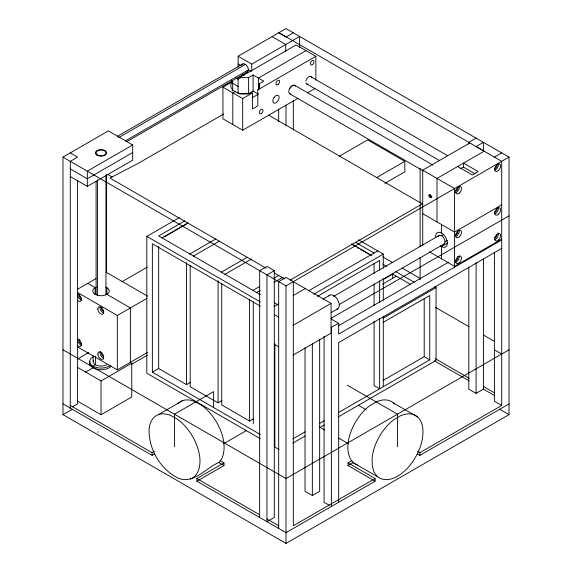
<?xml version="1.0" encoding="UTF-8"?>
<svg xmlns="http://www.w3.org/2000/svg" width="572" height="572" viewBox="0 0 572 572"><rect width="100%" height="100%" fill="white"/><g stroke="black" fill="none" stroke-linecap="round" stroke-linejoin="round"><path stroke-width="0.86" d="M232.811 124.524L232.811 92.871L235.006 91.606M232.675 90.469L232.675 81.553L222.937 87.173L222.937 118.826L242.685 130.23L242.685 98.57L252.416 92.95L252.416 109.002L257.822 105.884L257.822 89.833L259.245 87.852L259.738 85.693L259.295 83.748L263.763 81.167L253.074 75.004L248.613 77.585L241.498 77.613L238.081 78.428L238.081 93.594M315.851 80.066L315.851 56.328L296.11 44.923L238.081 78.428M431.395 195.803C431.989 197.983 428.936 195.717 430.394 194.916M232.675 81.553L231.252 83.526A14.486 8.365 0 0 0 248.999 93.772L252.416 92.95M190.447 479.086C199.049 475.575 200.686 465.193 199.75 456.971A36.143 20.864 60 0 0 177.313 419.133L170.642 415.436A36.143 20.864 60 0 0 149.092 428.907C148.427 448.934 160.26 469.362 178.335 478.221C193.686 484.398 206.013 467.846 219.233 462.248C223.895 456.985 224.51 449.735 223.909 443.021A36.143 20.864 60 0 0 201.473 405.183L194.802 401.487A36.143 20.864 60 0 0 178.064 403.51M238.124 67.332L238.124 56.242L286 28.6L509.023 157.107L509.023 414.636L286 543.4L62.977 414.636L62.977 157.107L108.344 130.916L132.675 144.966L132.675 160.174L87.309 186.365L70.292 176.541M293.314 32.826L286 37.051L278.686 32.568L501.708 161.333L501.708 405.448L419.898 452.681L417.574 451.344M117.603 136.2L242.764 63.942M118.733 137.573L245.438 64.421M238.124 56.242L251.766 64.121L299.642 36.479L299.642 47.533M125.54 140.798L248.384 69.87L251.087 71.436M126.891 141.591L247.419 72.008M132.675 144.966L87.309 171.157L87.309 186.365M305.977 50.629L258.422 78.085L258.422 89.282M132.675 152.567L87.309 178.764L70.292 168.94M239.79 94.073L245.245 93.379L248.613 93.636L253.074 91.055L258.422 94.137L252.316 97.662M257.822 89.833L315.851 56.328M223.616 114.064L137.387 163.849L109.924 178.042L266.037 268.175M242.685 130.23L298.076 98.248M307.35 92.893L315.079 88.431M260.303 438.717L146.818 373.194L146.818 236.386L179.308 217.625M184.777 220.878L158.666 235.95L260.353 294.659M161.733 238.002L187.845 222.923M164.042 237.073L172.487 232.196M174.024 231.31L179.401 228.199M180.938 227.313L186.315 224.21M77.821 289.11L96.075 278.571M121.786 281.832L147.226 267.138M339.303 156.249L367.66 139.875L404.833 161.333L404.833 171.829L384.906 183.333M189.611 254.097L215.723 239.017M193.272 256.206L219.383 241.134M77.849 292.671L117.317 315.465L146.818 298.434M376.476 177.706L404.833 161.333M221.149 272.301L247.261 257.228M77.206 359.209L88.731 352.559M224.81 274.417L251.687 258.894M476.097 138.124L468.783 142.321L468.783 144.101M422.715 245.317L422.715 170.17L469.862 142.943M483.419 142.321L476.097 146.575L484.148 151.194L437.001 178.414L437.001 221.929M85.657 372.072L92.971 367.853L92.971 366.159L95.445 364.736L95.445 356.263M274.295 270.663L266.974 274.889L266.974 521.685L274.295 517.46L274.295 270.663L266.974 266.438L259.659 270.663L259.659 517.46M460.574 168.661L463.499 166.967M252.688 290.512L259.602 286.522M274.188 278.092L278.8 275.432M77.849 347.118L117.317 369.905L147.462 352.445M77.606 367.431L101.022 380.945L131.753 363.206L131.753 396.997L101.022 414.743L77.606 401.222M131.267 364.478L147.476 355.126M256.349 292.621L260.188 290.404M274.009 282.425L283.226 277.105M494.394 157.107L501.708 152.881M428.936 195.653A1.552 0.894 60 0 1 430.58 195.502A1.552 0.894 60 0 1 430.58 197.697A1.552 0.894 60 0 1 428.936 195.653L430.03 195.438M431.131 196.918L431.86 196.496M289.968 280.237L422.265 203.861M72.487 406.864L77.606 403.911L77.606 180.43M62.977 414.636L72.236 409.287M62.977 157.107L286 285.871L509.023 157.107M260.21 306.077L152.359 243.815L152.359 372.179L158.666 368.54L186.543 384.634L190.383 382.418M274.117 306.556L278.686 303.918M293.143 295.574L305.319 288.545M308.801 290.705L377.734 250.908M313.663 294.301L383.283 254.104L383.283 268.325M317.417 296.36L379.629 260.446L379.629 270.249M323.166 299.006L329.765 295.195M333.555 296.418L439.039 235.521M441.505 235.764L443.822 234.427M501.708 204.847L454.561 232.068L422.715 213.685M293.021 325.382L331.074 303.417L331.074 333.154L293.021 355.119M444.987 241.799L447.304 240.462M339.253 304.511L443.965 244.058M382.761 279.794L392.664 274.074L410.639 284.456M447.461 243.107L441.505 246.546L441.505 258.801M331.052 312.662L337.652 308.851M382.611 284.105L396.324 276.19M158.523 414.571L182.683 400.622M331.074 318.282L509.023 215.88M331.074 327.398L338.681 323.344L338.681 334.084L501.708 239.961M338.317 325.847L448.805 262.055M190.197 265.515L190.197 386.743L218.082 402.838L221.922 400.622M501.708 239.117L454.561 266.337L429.479 251.859M501.708 248.412L338.681 342.535L338.681 502.252M383.283 318.089L436.05 287.623L436.05 360.453L338.188 416.952M70.292 405.448L152.102 452.681L154.426 451.344M62.977 403.911L152.102 455.362L154.426 454.025M383.283 322.315L429.751 295.488L429.751 359.867L338.152 412.748M221.736 283.719L221.736 404.955L249.614 421.049L253.453 418.833M223.416 443.829L246.425 430.552M196.868 478.528L223.959 462.891L223.959 465.572L196.868 481.209L196.868 478.528L259.659 514.779M383.068 380.416L424.202 356.663L429.751 359.867M292.843 438.91L305.133 431.817M319.727 423.394L324.331 420.735M292.85 443.136L305.141 436.036M319.748 427.606L324.36 424.939M509.023 349.807L286 478.564L62.977 349.807M348.041 462.891L375.132 478.528L375.132 481.209L348.041 465.572L348.041 462.891L351.902 460.66M348.041 465.572L353.446 462.455M468.783 267.06L468.783 389.124L476.097 393.343L483.419 389.124L494.716 395.645M305.026 347.747L305.026 491.269L312.341 495.495L319.662 491.269L319.662 339.067M375.132 478.528L293.314 525.761L293.314 281.646M375.132 481.209L286 532.668L196.868 481.209M417.574 454.025L419.898 455.362L509.023 403.911M97.576 432.21L98.198 431.896M336.5 309.209A7.886 4.555 60 0 0 339.096 303.467A7.886 4.555 60 0 0 333.712 295.581L332.268 294.973A7.886 4.555 60 0 0 328.879 296.017M394.444 404.039A36.143 20.864 -60 0 0 376.176 401.923L369.505 405.927A36.143 20.864 -60 0 0 347.955 444.28C347.354 452.059 349.142 462.054 357.457 464.993M377.556 476.783C387.83 484.177 400.486 475.704 407.764 467.939C417.324 456.985 424.131 442.606 422.779 427.799A36.143 20.864 -60 0 0 400.336 415.873L393.665 419.877A36.143 20.864 -60 0 0 372.115 458.229L372.25 465.858L374.102 472.186L377.556 476.783L353.396 462.834M272.1 36.629L285.743 44.502L285.743 51.351M310.56 76.569L447.554 155.663M475.053 173.809L463.499 167.138L463.499 163.113L478.135 171.564L472.279 174.946L457.643 166.495M305.877 82.868L306.435 83.762L439.553 160.603M294.709 85.285L432.897 165.065M422.715 170.17L454.561 188.553L454.561 267.181M238.124 63.95L241.062 65.644M289.782 93.822L423.337 170.928M242.671 74.181L244.187 75.054M236.086 77.978L238.36 79.293M232.296 83.119L238.36 86.622M222.937 87.173L242.685 98.57M268.704 115.201L422.715 204.118M358.53 239.818L383.283 254.104M382.832 256.899L392.857 262.684M402.116 268.032L420.627 278.721M434.506 286.736L436.05 287.623M355.591 242.342L374.081 253.017M351.473 243.786L371.821 255.534M352.981 245.059L355.998 246.804M357.5 247.669L359.009 248.541M360.517 249.413L368.804 254.197M382.604 264.042L386.45 266.266M395.695 271.6L414.185 282.275M435.263 307.221L469.162 326.791M483.419 335.02L494.851 341.62M494.394 349.807L501.708 354.032M333.712 295.581L333.262 295.395M435.292 358.658L469.169 378.214M483.419 386.436L494.851 393.043M434.527 360.896L469.169 380.895M70.292 152.881L77.606 157.107L70.292 161.333L70.292 408.129M108.344 174.817L112.205 177.048M331.074 303.417L286 277.42L278.686 281.646L278.686 528.442M274.539 273.08L284.584 278.886M501.708 405.448L494.394 401.222L494.394 252.173M499.764 409.287L509.023 414.636M331.367 319.119L338.681 323.344M274.217 302.667L278.071 304.89M146.818 236.386L260.324 301.916M274.295 314.564L278.686 317.102M393.307 402.924L417.467 416.874M347.247 385.163L397.511 414.185L397.511 446.825M274.295 344.308L278.686 346.839M358.522 405.362L366.194 409.788M147.619 296.182L106.599 272.501L106.599 174.439M87.809 283.347L95.166 287.594L95.166 294.48M106.878 294.358L130.38 307.922L130.38 362.369M319.441 427.005L324.81 430.108M338.617 438.073L348.584 443.829M152.359 372.179L260.303 434.498M130.216 362.319L131.753 363.206M279.007 449.521L274.853 447.118L274.853 343.944M329.172 505.212L324.052 502.252L324.052 336.229M220.098 460.66L223.959 462.891M218.554 462.455L223.959 465.572M266.974 519.004L278.686 525.761M306.435 83.762L306.685 84.013A4.397 2.538 -60 0 0 308.079 84.134M483.419 142.349L483.419 151.237M483.419 259.152L483.419 389.124M476.097 262.584L476.097 393.343M441.505 224.531L441.505 233.033M430.759 196.711L430.759 197.133M424.202 298.455L424.202 356.663M420.12 168.297L420.12 203.067M420.12 204.847L420.12 246.754M420.12 257.457L420.12 279.744M419.898 452.681L419.898 455.362M392.664 274.074L392.664 278.485M383.283 278.986L383.283 300.314M383.283 316.309L383.283 386.693M379.629 280.945L379.629 302.338M379.629 318.382L379.629 388.81L374.081 385.607L374.081 321.45M374.081 263.485L374.081 273.294M374.081 283.998L374.081 305.405M331.367 327.57L331.367 506.477M312.341 343.865L312.341 495.495M293.314 100.751L293.314 130.18M286 105.362L286 125.776M286 285.871L286 543.4M278.686 109.123L278.686 121.55M259.295 83.748L259.295 89.103M253.274 301.916L253.274 423.823M253.074 75.004L253.074 91.055M251.766 64.121L251.766 70.971M249.614 299.814L249.614 421.049M248.613 77.585L248.613 93.636M231.538 80.237L231.538 82.683M218.082 280.716L218.082 402.838M213.606 407.536L213.606 391.598L174.489 414.185L174.489 446.825M186.543 262.512L186.543 384.634M158.666 246.418L158.666 368.54M152.102 452.681L152.102 455.362M117.317 315.465L117.317 369.905M106.878 287.594L106.878 294.48M105.949 175.168L105.949 294.609M101.022 380.945L101.022 414.743M97.54 179.851L97.54 295.731M96.096 181.41L96.096 294.609M93.136 355.584L93.136 361.511M294.766 85.664A4.655 2.688 -60 0 1 295.288 86.15M290.111 88.353A4.655 2.688 -60 0 1 292.442 85.893M293.293 85.535A4.655 2.688 -60 0 1 294.087 85.457M311.89 77.542A4.397 2.538 -60 0 0 311.082 76.391L308.887 76.612L306.685 78.936A4.397 2.538 -60 0 0 305.877 81.009M440.483 245.86A8.28 4.776 60 0 0 447.082 240.984A8.28 4.776 60 0 0 437.365 232.618L436.436 233.483A8.28 4.776 60 0 0 435.735 237.637M431.538 197.204A1.552 0.894 60 0 1 430.094 196.482A1.552 0.894 60 0 1 429.808 194.68M457.664 187.409A2.066 1.194 -60 0 1 457.436 189.582A2.066 1.194 -60 0 1 455.669 190.869M497.983 232.818A4.14 2.388 -60 0 1 497.769 236.694A4.14 2.388 -60 0 1 494.687 239.675M496.482 234.184A2.066 1.194 -60 0 1 496.482 236.572A2.066 1.194 -60 0 1 494.415 237.766M498.276 207.672A4.14 2.388 -60 0 1 494.687 213.878M496.718 208.601A2.066 1.194 -60 0 1 496.339 211.004A2.066 1.194 -60 0 1 494.415 211.969M459.223 230.216A4.14 2.388 -60 0 1 455.641 236.422M457.436 230.931A2.066 1.194 -60 0 1 457.557 233.083A2.066 1.194 -60 0 1 455.669 234.606M459.223 256.013A4.14 2.388 -60 0 1 455.641 262.219M457.436 256.728A2.066 1.194 -60 0 1 457.557 258.88A2.066 1.194 -60 0 1 455.669 260.403M459.223 186.472A4.14 2.388 -60 0 1 455.641 192.685M498.276 163.928A4.14 2.388 -60 0 1 494.687 170.141M496.181 164.55A2.066 1.194 -60 0 1 496.61 166.795A2.066 1.194 -60 0 1 494.415 168.232M438.138 236.801A4.926 2.846 60 0 1 443.622 237.823A4.926 2.846 60 0 1 443.243 244.28M290.505 94.044A4.926 2.846 -60 0 1 289.782 88.131A4.926 2.846 -60 0 1 295.266 85.8M110.882 366.488A11.383 6.571 0 0 1 96.668 369.276A11.383 6.571 0 0 1 90.026 361.504M106.599 364.736A7.886 4.555 0 0 1 97.083 365.458A7.886 4.555 0 0 1 93.408 360.339M110.346 365.279A11.383 6.571 0 0 1 93.708 366.552A11.383 6.571 0 0 1 92.971 356.864M245.946 72.136A4.655 2.688 60 0 0 248.384 69.87A4.655 2.688 60 0 0 245.946 64.793L245.088 64.171A4.655 2.688 60 0 0 241.913 65.151M105.77 287.058A8.28 4.776 0 0 1 107.207 294.151A8.28 4.776 0 0 1 94.838 294.151A8.28 4.776 0 0 1 96.275 287.058M77.67 339.096A4.14 2.388 60 0 1 81.36 344.487A4.14 2.388 60 0 1 77.67 345.624M77.67 294.001A4.14 2.388 60 0 1 81.36 299.399A4.14 2.388 60 0 1 77.67 300.536M103.696 356.313A2.066 1.194 60 0 1 101.802 354.783A2.066 1.194 60 0 1 101.93 352.631M103.696 311.225A2.066 1.194 60 0 1 101.694 309.452A2.066 1.194 60 0 1 102.231 307.45M81.381 345.231A4.14 2.388 60 0 1 77.799 339.024M81.66 343.322A2.066 1.194 60 0 1 79.465 341.884A2.066 1.194 60 0 1 79.894 339.646M81.381 300.143A4.14 2.388 60 0 1 77.799 293.929M81.66 298.234A2.066 1.194 60 0 1 79.737 297.261A2.066 1.194 60 0 1 79.358 294.859M103.725 313.041A4.14 2.388 60 0 1 100.136 306.828M103.725 358.129A4.14 2.388 60 0 1 100.643 355.14A4.14 2.388 60 0 1 100.429 351.272M273.959 97.683L273.795 97.919A4.397 2.538 -60 0 0 273.795 103.003A4.397 2.538 -60 0 0 278.192 100.457A4.397 2.538 -60 0 0 278.192 95.381L276.798 95.259A4.397 2.538 -60 0 0 274.438 96.983L273.959 97.683M103.489 150.422L102.302 150.136A4.926 2.846 0 0 0 96.26 153.618L97.54 154.898A4.926 2.846 0 0 0 104.512 154.898A4.926 2.846 0 0 0 104.512 150.872L103.489 150.422M261.633 113.328A2.588 1.494 -60 0 0 262.455 109.323A2.588 1.494 -60 0 0 259.395 112.033A2.588 1.494 -60 0 0 261.633 113.328M278.278 84.284A2.588 1.494 -60 0 0 279.1 80.28A2.588 1.494 -60 0 0 276.04 82.99A2.588 1.494 -60 0 0 278.278 84.284M312.669 64.429A2.588 1.494 -60 0 0 313.492 60.425A2.588 1.494 -60 0 0 310.432 63.134A2.588 1.494 -60 0 0 312.669 64.429M498.398 240.068A4.14 2.388 -60 0 0 499.713 233.655A4.14 2.388 -60 0 0 494.816 237.995A4.14 2.388 -60 0 0 498.398 240.068M498.398 214.271A4.14 2.388 -60 0 0 499.713 207.858A4.14 2.388 -60 0 0 494.816 212.205A4.14 2.388 -60 0 0 498.398 214.271M459.352 236.815A4.14 2.388 -60 0 0 460.66 230.409A4.14 2.388 -60 0 0 455.762 234.749A4.14 2.388 -60 0 0 459.352 236.815M459.352 193.079A4.14 2.388 -60 0 0 460.66 186.665A4.14 2.388 -60 0 0 455.762 191.005A4.14 2.388 -60 0 0 459.352 193.079M498.405 170.535A4.14 2.388 -60 0 0 499.721 164.121A4.14 2.388 -60 0 0 494.823 168.468A4.14 2.388 -60 0 0 498.405 170.535M459.352 262.612A4.14 2.388 -60 0 0 460.66 256.199A4.14 2.388 -60 0 0 455.762 260.546A4.14 2.388 -60 0 0 459.352 262.612M97.841 308.916A4.14 2.388 60 0 0 102.231 314.378A4.14 2.388 60 0 0 102.231 308.522A4.14 2.388 60 0 0 97.841 308.916M97.841 354.004A4.14 2.388 60 0 0 102.231 359.466A4.14 2.388 60 0 0 102.231 353.61A4.14 2.388 60 0 0 97.841 354.004M96.997 155.205A5.691 3.289 0 0 0 106.521 153.732A5.691 3.289 0 0 0 99.549 149.714A5.691 3.289 0 0 0 96.997 155.205"/></g></svg>
